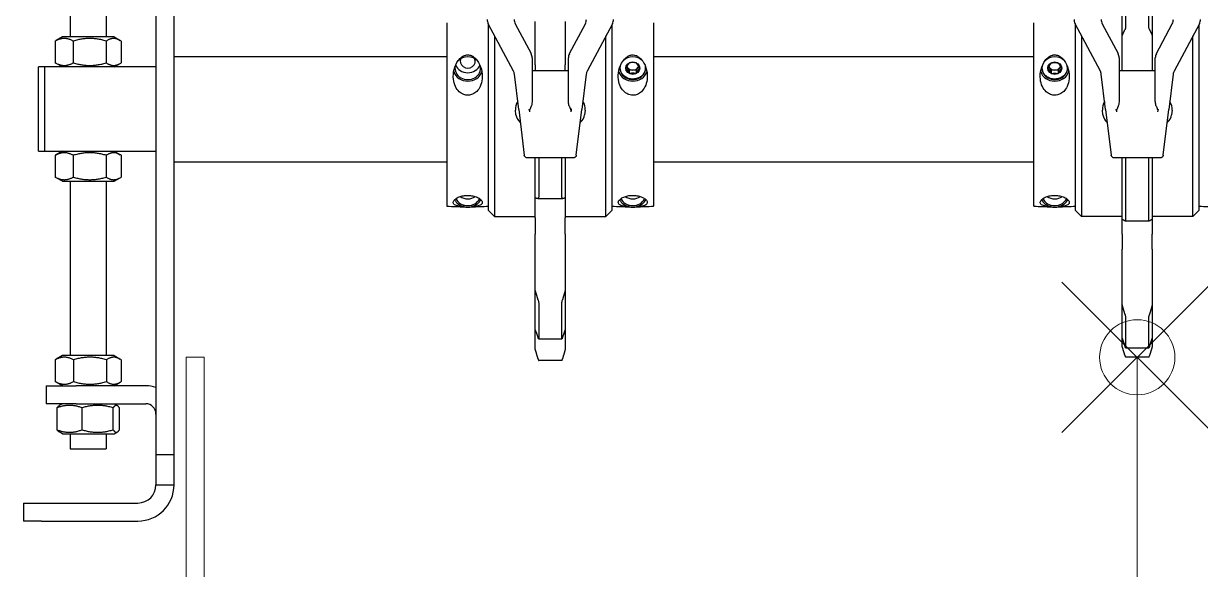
# Model space of a CAD drawing. Extents: x -3873 to 164127, y 7129 to 96529.
# Drawn here: x 42779.5 to 43170.5, y 38261.2 to 38442.8 of the extents above; entities that cross this region are included whole.
import ezdxf

# ---------------------------------------------------------------- set-up
doc = ezdxf.new("R2010")
doc.units = 0
doc.header["$PDMODE"] = 35
doc.header["$PDSIZE"] = 25
doc.linetypes.add('CENTER', pattern=[50.8, 31.75, -6.35, 6.35, -6.35])
doc.layers.get('0').update_dxf_attribs({"linetype": 'CONTINUOUS'})
doc.layers.add('LAYOUT', color=90, linetype='CONTINUOUS')
doc.layers.add('LAYOUT-KROMEKA', color=1, linetype='CONTINUOUS')
doc.layers.add('LAYOUT Kromeka', color=1, linetype='CONTINUOUS', lineweight=5)

# ---------------------------------------------------------------- blocks, each defined once
blk = doc.blocks.new('*U223')
at = {"color": 4, "linetype": 'CENTER', "ltscale": 20}
blk.add_line((0, 0), (5999.9998, 0), dxfattribs=at)
at = {"ltscale": 20}
for p, q in [((0, -309.9999), (5999.9998, -309.9999)), ((0, -309.9999), (0, -315.9999)), ((5999.9998, -315.9999), (0, -315.9999))]:
    blk.add_line(p, q, dxfattribs=at)
at = {"color": 5, "linetype": 'Continuous', "ltscale": 20}
blk.add_point((0, 0), dxfattribs=at)
blk = doc.blocks.new('A$Ccf7c2aec')
at = {"layer": 'LAYOUT-KROMEKA'}
for p, q in [((0, 960.1), (0, 966.1)), ((6, 966.1), (0, 966.1)), ((6, 966.1), (6, 960.1)), ((0, 960.1), (0, 928.1)), ((6, 960.1), (6, 928.1)), ((45, 958.6), (39, 958.6)), ((39, 948.6), (39, 958.6)), ((45, 958.6), (45, 948.6)), ((123, 961.1), (151, 961.1)), ((123, 959.1), (123, 922.1)), ((151, 959.1), (123, 959.1)), ((151, 922.1), (151, 959.1)), ((29, 953.2), (29.62, 954.27)), ((30.37, 954.96), (37.63, 954.96)), ((39, 953.2), (38.38, 954.27)), ((45, 953.2), (46.17, 955.23)), ((53.63, 955.55), (46.37, 955.55)), ((55, 953.2), (53.83, 955.23)), ((113, 953.2), (114.19, 955.26)), ((121.63, 955.55), (114.37, 955.55)), ((123, 953.2), (121.81, 955.26)), ((151, 953.2), (152.19, 955.26)), ((159.63, 955.55), (152.37, 955.55)), ((161, 953.2), (159.81, 955.26)), ((24, 950.6), (24, 938.6)), ((29, 950.6), (24, 950.6)), ((29, 953.2), (29, 936)), ((55, 936), (55, 953.2)), ((113, 950.6), (55, 950.6)), ((113, 953.2), (113, 936)), ((161, 936), (161, 953.2)), ((204, 950.6), (161, 950.6)), ((30.37, 946.67), (37.63, 946.67)), ((39, 948.6), (39, 925.5)), ((45, 925.5), (45, 948.6)), ((53.63, 949.52), (46.37, 949.52)), ((121.63, 949.57), (114.37, 949.57)), ((159.63, 949.57), (152.37, 949.57)), ((29, 938.6), (24, 938.6)), ((53.63, 938.56), (46.37, 938.56)), ((113, 938.6), (55, 938.6)), ((121.63, 938.61), (114.37, 938.61)), ((159.63, 938.61), (152.37, 938.61)), ((204, 938.6), (161, 938.6)), ((29, 936), (29.62, 934.93)), ((30.37, 936.3), (37.63, 936.3)), ((39, 936), (38.38, 934.93)), ((45, 936), (46.17, 933.97)), ((55, 936), (53.83, 933.97)), ((113, 936), (114.19, 933.94)), ((123, 936), (121.81, 933.94)), ((151, 936), (152.19, 933.94)), ((161, 936), (159.81, 933.94)), ((30.37, 934.24), (37.63, 934.24)), ((53.63, 933.65), (46.37, 933.65)), ((121.63, 933.65), (114.37, 933.65)), ((159.63, 933.65), (152.37, 933.65)), ((12, 922.1), (12, 916.1)), ((22, 922.1), (12, 922.1)), ((22, 916.1), (22, 922.1)), ((262, 922.1), (22, 922.1)), ((12, 916.1), (22, 916.1)), ((22, 916.1), (262, 916.1)), ((119.5, 916.1), (119.5, 825.51)), ((154.5, 916.1), (154.5, 825.51)), ((165.67, 825.51), (104.84, 825.51)), ((103.25, 811.6), (101.25, 809.6)), ((161.35, 809.6), (101.25, 809.6)), ((101.25, 809.6), (101.25, 796.1)), ((103.25, 811.6), (165.11, 811.6)), ((149.62, 803.36), (165.39, 811.75)), ((136.88, 801.6), (121.63, 799.73)), ((135.13, 802.49), (136.61, 802.67)), ((136.88, 801.6), (148.57, 803.03)), ((165.39, 802.75), (155.43, 797.45)), ((120.75, 783.47), (120.75, 798.73)), ((53.34, 787.25), (53.34, 794.95)), ((57.18, 796.1), (60.73, 796.1)), ((60.63, 794.98), (60.63, 787.22)), ((60.73, 796.1), (63.56, 796.1)), ((72.46, 794.95), (60.73, 794.95)), ((63.56, 796.1), (76.81, 796.1)), ((76.81, 796.1), (80.34, 796.1)), ((80.34, 796.1), (95.44, 796.1)), ((100.8, 796.1), (95.44, 796.1)), ((100.8, 796.1), (107.5, 796.1)), ((107.3, 795.14), (107.3, 787.06)), ((107.5, 796.1), (120.75, 796.1)), ((120.75, 794.95), (107.95, 794.95)), ((154.02, 797.1), (139.9, 797.1)), ((149.75, 785.1), (149.75, 797.1)), ((151.69, 796.1), (149.75, 796.1)), ((151.69, 796.1), (166.18, 796.1)), ((60.73, 786.1), (57.18, 786.1)), ((60.73, 787.25), (72.46, 787.25)), ((63.56, 786.1), (60.73, 786.1)), ((76.81, 786.1), (63.56, 786.1)), ((80.34, 786.1), (76.81, 786.1)), ((95.44, 786.1), (80.34, 786.1)), ((95.44, 786.1), (100.8, 786.1)), ((107.5, 786.1), (100.8, 786.1)), ((101.25, 786.1), (101.25, 772.6)), ((120.75, 786.1), (107.5, 786.1)), ((107.95, 787.25), (120.75, 787.25)), ((149.75, 786.1), (151.69, 786.1)), ((166.18, 786.1), (151.69, 786.1)), ((121.63, 782.47), (136.88, 780.6)), ((139.9, 785.1), (154.02, 785.1)), ((155.43, 784.75), (165.39, 779.45)), ((136.61, 779.53), (135.13, 779.71)), ((148.57, 779.17), (136.88, 780.6)), ((165.39, 770.45), (149.62, 778.84)), ((101.25, 772.6), (161.35, 772.6)), ((103.25, 770.6), (101.25, 772.6)), ((165.11, 770.6), (103.25, 770.6)), ((149.94, 764.85), (148.82, 764.85)), ((149.94, 762.54), (148.82, 762.54)), ((149.94, 764.85), (150.83, 765.43)), ((149.94, 763.69), (149.94, 764.85)), ((149.94, 762.54), (149.94, 763.69)), ((150.83, 761.96), (149.94, 762.54)), ((150.83, 765.43), (151.2, 765.66)), ((151.2, 761.73), (150.83, 761.96)), ((104.84, 756.69), (165.67, 756.69)), ((119.5, 756.69), (119.5, 630.51)), ((154.5, 756.69), (154.5, 630.51)), ((165.67, 630.51), (104.84, 630.51)), ((149.94, 624.66), (148.82, 624.66)), ((149.94, 622.35), (148.82, 622.35)), ((149.94, 624.66), (150.83, 625.24)), ((149.94, 623.51), (149.94, 624.66)), ((149.94, 622.35), (149.94, 623.51)), ((150.83, 621.77), (149.94, 622.35)), ((150.83, 625.24), (151.2, 625.47)), ((151.2, 621.54), (150.83, 621.77)), ((103.25, 616.6), (101.25, 614.6)), ((161.35, 614.6), (101.25, 614.6)), ((101.25, 601.1), (101.25, 614.6)), ((103.25, 616.6), (165.11, 616.6)), ((149.62, 608.36), (165.39, 616.75)), ((136.88, 606.6), (121.63, 604.73)), ((135.13, 607.49), (136.61, 607.67)), ((136.88, 606.6), (148.57, 608.03)), ((165.39, 607.75), (155.43, 602.45)), ((120.75, 588.47), (120.75, 603.73)), ((54.47, 592.24), (54.47, 599.96)), ((57.61, 599.97), (57.61, 592.23)), ((67.54, 599.95), (57.67, 599.95)), ((58.07, 601.1), (60.82, 601.1)), ((60.82, 601.1), (71.97, 601.1)), ((71.97, 601.1), (75.63, 601.1)), ((75.63, 601.1), (90.46, 601.1)), ((95.44, 601.1), (90.46, 601.1)), ((95.44, 601.1), (100.41, 601.1)), ((99.86, 600.11), (99.86, 592.09)), ((100.41, 601.1), (120.75, 601.1)), ((120.75, 599.95), (100.42, 599.95)), ((154.02, 602.1), (139.9, 602.1)), ((149.75, 590.1), (149.75, 602.1)), ((149.75, 601.1), (159.18, 601.1)), ((159.18, 601.1), (161.44, 601.1)), ((161.44, 601.1), (183.59, 601.1)), ((184.24, 599.95), (164.61, 599.95)), ((57.67, 592.25), (67.54, 592.25)), ((60.82, 591.1), (58.07, 591.1)), ((71.97, 591.1), (60.82, 591.1)), ((75.63, 591.1), (71.97, 591.1)), ((90.46, 591.1), (75.63, 591.1)), ((90.46, 591.1), (95.44, 591.1)), ((100.41, 591.1), (95.44, 591.1)), ((120.75, 591.1), (100.41, 591.1)), ((100.42, 592.25), (120.75, 592.25)), ((101.25, 577.6), (101.25, 591.1)), ((159.18, 591.1), (149.75, 591.1)), ((161.44, 591.1), (159.18, 591.1)), ((183.59, 591.1), (161.44, 591.1)), ((164.61, 592.25), (184.24, 592.25)), ((121.63, 587.47), (136.88, 585.6)), ((139.9, 590.1), (154.02, 590.1)), ((155.43, 589.75), (165.39, 584.45)), ((136.61, 584.53), (135.13, 584.71)), ((148.57, 584.17), (136.88, 585.6)), ((165.39, 575.45), (149.62, 583.84)), ((101.25, 577.6), (161.35, 577.6)), ((103.25, 575.6), (101.25, 577.6)), ((165.11, 575.6), (103.25, 575.6))]:
    blk.add_line(p, q, dxfattribs=at)
for centre, radius, start, end in [((12, 928.1), 12, 180, 270), ((12, 928.1), 6, 180, 270), ((35.6, 925.5), 3.4, 270, 0), ((35.6, 925.5), 9.4, 338.7952, 0), ((202.62, 818.51), 98.12, 175.9636, 179.3568), ((104.84, 825.41), 0.1, 90, 175.9636), ((202.62, 818.51), 98.12, 180.6432, 184.0364), ((166.8, 809.1), 3, 90, 118), ((135.61, 798.52), 4, 96.9958, 140.527), ((137.09, 798.7), 4, 53.4646, 96.9958), ((148.21, 806.01), 3, 276.9958, 298), ((166.8, 800.1), 3, 90, 118), ((154.02, 800.1), 3, 270, 298), ((154.02, 782.1), 3, 62, 90), ((135.61, 783.68), 4, 219.473, 263.0042), ((137.09, 783.5), 4, 263.0042, 306.5354), ((148.21, 776.19), 3, 62, 83.0042), ((166.8, 782.1), 3, 242, 270), ((202.62, 763.69), 98.12, 175.9636, 179.3568), ((166.8, 773.1), 3, 242, 270), ((202.62, 763.69), 98.12, 180.6432, 184.0364), ((104.84, 756.79), 0.1, 184.0364, 270), ((202.62, 623.51), 98.12, 175.9636, 179.3568), ((104.84, 630.41), 0.1, 90, 175.9636), ((202.62, 623.51), 98.12, 180.6432, 184.0364), ((166.8, 614.1), 3, 90, 118), ((135.61, 603.52), 4, 96.9958, 140.527), ((137.09, 603.7), 4, 53.4646, 96.9958), ((148.21, 611.01), 3, 276.9958, 298), ((166.8, 605.1), 3, 90, 118), ((154.02, 605.1), 3, 270, 298), ((154.02, 587.1), 3, 62, 90), ((135.61, 588.68), 4, 219.473, 263.0042), ((137.09, 588.5), 4, 263.0042, 306.5354), ((148.21, 581.19), 3, 62, 83.0042), ((166.8, 587.1), 3, 242, 270), ((202.62, 568.6), 98.12, 175.9636, 179.3568), ((104.84, 575.5), 0.1, 90, 175.9636), ((166.8, 578.1), 3, 242, 270)]:
    blk.add_arc(centre, radius, start, end, dxfattribs=at)
for centre, major_axis, start_param, end_param in [((108.69, 818.51), (0, -4.82), 3.578345, 4.435713), ((108.69, 818.51), (0, 4.25), 0.392277, 2.749316), ((150.59, 818.51), (0, -4.82), 3.392257, 6.032521), ((150.59, 818.51), (0, -4.25), 2.967288, 6.45749), ((152.86, 818.51), (0, -4.25), 3.468854, 5.955924), ((152.86, 818.51), (0, -2.5), 2.705579, 6.719199), ((150.59, 818.51), (0, -4.25), 0.719838, 2.421754), ((108.69, 818.51), (0, -4.82), 4.435713, 4.989065), ((108.69, 818.51), (0, -4.82), 4.989065, 5.846433), ((110.95, 818.51), (0, -4.25), 4.073028, 5.35175), ((150.59, 818.51), (0, -4.82), 1.29412, 1.847472), ((108.69, 763.69), (0, 4.82), 0.436753, 1.29412), ((108.69, 763.69), (0, -4.25), 3.533869, 5.890909), ((150.59, 763.69), (0, 4.82), 0.250664, 2.890928), ((150.59, 763.69), (0, 4.25), 6.10888, 9.599083), ((150.59, 763.69), (0, 4.25), 3.861431, 5.563347), ((108.69, 763.69), (0, 4.82), 1.29412, 1.847472), ((110.95, 763.69), (0, 4.25), 0.931435, 2.210157), ((151.73, 763.69), (0, 2), 0.523599, 1.570796), ((151.73, 763.69), (0, 2), 1.570796, 2.617994), ((151.73, 763.69), (0, 2), 0.265725, 0.523599), ((150.59, 763.69), (0, 4.82), 4.435713, 4.989065), ((108.69, 763.69), (0, 4.82), 1.847472, 2.70484), ((151.73, 763.69), (0, -2), 5.759587, 6.01746), ((108.69, 623.51), (0, -4.82), 3.578345, 4.435713), ((108.69, 623.51), (0, 4.25), 0.392277, 2.749316), ((110.95, 623.51), (0, -4.25), 4.073028, 5.35175), ((150.59, 623.51), (0, -4.82), 3.392257, 6.032521), ((150.59, 623.51), (0, -4.25), 2.967288, 6.45749), ((150.59, 623.51), (0, -4.25), 0.719838, 2.421754), ((108.69, 623.51), (0, -4.82), 4.435713, 4.989065), ((108.69, 623.51), (0, -4.82), 4.989065, 5.846433), ((151.73, 623.51), (0, 2), 0.523599, 1.570796), ((151.73, 623.51), (0, 2), 1.570796, 2.617994), ((151.73, 623.51), (0, 2), 0.265725, 0.523599), ((151.73, 623.51), (0, -2), 5.759587, 6.01746), ((150.59, 623.51), (0, -4.82), 1.29412, 1.847472)]:
    blk.add_ellipse(centre, major_axis=major_axis, ratio=0.891583, start_param=start_param, end_param=end_param, dxfattribs=at)
for centre, major_axis in [((150.59, 763.69), (0, 2.34)), ((150.59, 623.51), (0, -2.34))]:
    blk.add_ellipse(centre, major_axis=major_axis, ratio=0.891583, dxfattribs=at)
for points, weights in [([(123, 961.1), (123, 960.32), (123, 959.1)], [1, 1.00686836792, 1]), ([(151, 959.1), (151, 960.32), (151, 961.1)], [1, 1.00686836792, 1]), ([(30.37, 954.96), (28.78, 950.81), (30.37, 946.67)], [1, 1.15470053838, 1]), ([(29.62, 954.27), (29.81, 954.6), (30.37, 954.96)], [1.06762114717, 1.04991762063, 1]), ([(37.63, 954.96), (38.19, 954.6), (38.38, 954.27)], [1, 1.04991762063, 1.06762114717]), ([(37.63, 946.67), (39.22, 950.81), (37.63, 954.96)], [1, 1.15470053838, 1]), ([(46.37, 955.55), (44.78, 952.53), (46.37, 949.52)], [1, 1.15470053838, 1]), ([(46.17, 955.23), (46.26, 955.39), (46.37, 955.55)], [1.01705221568, 1.00905626747, 1]), ([(53.63, 955.55), (53.74, 955.39), (53.83, 955.23)], [1, 1.00905626747, 1.01705221568]), ([(53.63, 949.52), (55.22, 952.53), (53.63, 955.55)], [1, 1.15470053838, 1]), ([(114.37, 955.55), (112.78, 952.56), (114.37, 949.57)], [1, 1.15470053838, 1]), ([(114.19, 955.26), (114.27, 955.4), (114.37, 955.55)], [1.01559957791, 1.00823852928, 1]), ([(121.63, 955.55), (121.73, 955.4), (121.81, 955.26)], [1, 1.00823852928, 1.01559957791]), ([(121.63, 949.57), (123.22, 952.56), (121.63, 955.55)], [1, 1.15470053838, 1]), ([(152.37, 955.55), (150.78, 952.56), (152.37, 949.57)], [1, 1.15470053838, 1]), ([(152.19, 955.26), (152.27, 955.4), (152.37, 955.55)], [1.01559957791, 1.00823852928, 1]), ([(159.63, 955.55), (159.73, 955.4), (159.81, 955.26)], [1, 1.00823852928, 1.01559957791]), ([(159.63, 949.57), (161.22, 952.56), (159.63, 955.55)], [1, 1.15470053838, 1]), ([(30.37, 946.67), (28.78, 941.48), (30.37, 936.3)], [1, 1.15470053838, 1]), ([(37.63, 936.3), (39.22, 941.48), (37.63, 946.67)], [1, 1.15470053838, 1]), ([(46.37, 949.52), (44.78, 944.04), (46.37, 938.56)], [1, 1.15470053838, 1]), ([(53.63, 938.56), (55.22, 944.04), (53.63, 949.52)], [1, 1.15470053838, 1]), ([(114.37, 949.57), (112.78, 944.09), (114.37, 938.61)], [1, 1.15470053838, 1]), ([(121.63, 938.61), (123.22, 944.09), (121.63, 949.57)], [1, 1.15470053838, 1]), ([(152.37, 949.57), (150.78, 944.09), (152.37, 938.61)], [1, 1.15470053838, 1]), ([(159.63, 938.61), (161.22, 944.09), (159.63, 949.57)], [1, 1.15470053838, 1]), ([(46.37, 938.56), (44.78, 936.11), (46.37, 933.65)], [1, 1.15470053838, 1]), ([(53.63, 933.65), (55.22, 936.11), (53.63, 938.56)], [1, 1.15470053838, 1]), ([(114.37, 938.61), (112.78, 936.13), (114.37, 933.65)], [1, 1.15470053838, 1]), ([(121.63, 933.65), (123.22, 936.13), (121.63, 938.61)], [1, 1.15470053838, 1]), ([(152.37, 938.61), (150.78, 936.13), (152.37, 933.65)], [1, 1.15470053838, 1]), ([(159.63, 933.65), (161.22, 936.13), (159.63, 938.61)], [1, 1.15470053838, 1]), ([(30.37, 936.3), (28.78, 935.27), (30.37, 934.24)], [1, 1.15470053838, 1]), ([(37.63, 934.24), (39.22, 935.27), (37.63, 936.3)], [1, 1.15470053838, 1]), ([(53.97, 795.16), (55.6, 795.64), (57.18, 796.1)], [1.00009365722, 1.00027150866, 1]), ([(63.56, 796.1), (62.29, 795.64), (60.97, 795.16)], [1, 1.00027150864, 1.00009365722]), ([(73.62, 795.16), (75.25, 795.64), (76.81, 796.1)], [1.00009365722, 1.00027150866, 1]), ([(107.5, 796.1), (107.4, 795.64), (107.3, 795.16)], [1, 1.00027150864, 1.00009365722]), ([(57.18, 786.1), (55.6, 786.56), (53.97, 787.04)], [1, 1.00027150866, 1.00009365722]), ([(60.97, 787.04), (62.29, 786.56), (63.56, 786.1)], [1.00009365722, 1.00027150864, 1]), ([(76.81, 786.1), (75.25, 786.56), (73.62, 787.04)], [1, 1.00027150866, 1.00009365722]), ([(107.3, 787.04), (107.4, 786.56), (107.5, 786.1)], [1.00009365722, 1.00027150864, 1]), ([(150.6, 766), (149.86, 765.43), (148.82, 764.85)], [1.40804968011, 1.62587572369, 1.40804968011]), ([(148.82, 762.54), (148.97, 763.69), (148.82, 764.85)], [1.40804968011, 1.62587572369, 1.40804968011]), ([(148.82, 762.54), (149.86, 761.96), (150.6, 761.38)], [1.40804968011, 1.62587572369, 1.40804968011]), ([(152.38, 764.85), (151.64, 765.43), (150.6, 766)], [1.40804968011, 1.62587572369, 1.40804968011]), ([(150.6, 761.38), (151.64, 761.96), (152.38, 762.54)], [1.40804968011, 1.62587572369, 1.40804968011]), ([(152.38, 762.54), (152.53, 763.69), (152.38, 764.85)], [1.40804968011, 1.62587572369, 1.40804968011]), ([(150.6, 625.82), (149.86, 625.24), (148.82, 624.66)], [1.40804968011, 1.62587572369, 1.40804968011]), ([(152.38, 624.66), (151.64, 625.24), (150.6, 625.82)], [1.40804968011, 1.62587572369, 1.40804968011]), ([(148.82, 624.66), (148.97, 623.51), (148.82, 622.35)], [1.40804968011, 1.62587572369, 1.40804968011]), ([(148.82, 622.35), (149.86, 621.77), (150.6, 621.2)], [1.40804968011, 1.62587572369, 1.40804968011]), ([(150.6, 621.2), (151.64, 621.77), (152.38, 622.35)], [1.40804968011, 1.62587572369, 1.40804968011]), ([(152.38, 624.66), (152.53, 623.51), (152.38, 622.35)], [1.40804968011, 1.62587572369, 1.40804968011]), ([(55, 600.16), (56.57, 600.64), (58.07, 601.1)], [1.00009365722, 1.00027150864, 1]), ([(60.82, 601.1), (59.45, 600.64), (58.02, 600.16)], [1, 1.00027150866, 1.00009365722]), ([(68.67, 600.16), (70.35, 600.64), (71.97, 601.1)], [1.00009365722, 1.00027150864, 1]), ([(100.41, 601.1), (100.15, 600.64), (99.87, 600.16)], [1, 1.00027150866, 1.00009365722]), ([(161.44, 601.1), (162.43, 600.64), (163.47, 600.16)], [1, 1.00027150866, 1.00009365722]), ([(58.07, 591.1), (56.57, 591.56), (55, 592.04)], [1, 1.00027150864, 1.00009365722]), ([(58.02, 592.04), (59.45, 591.56), (60.82, 591.1)], [1.00009365722, 1.00027150866, 1]), ([(71.97, 591.1), (70.35, 591.56), (68.67, 592.04)], [1, 1.00027150864, 1.00009365722]), ([(99.87, 592.04), (100.15, 591.56), (100.41, 591.1)], [1.00009365722, 1.00027150866, 1]), ([(163.47, 592.04), (162.43, 591.56), (161.44, 591.1)], [1.00009365722, 1.00027150866, 1])]:
    blk.add_rational_spline(points, weights, degree=2, dxfattribs=at)
for points, knots in [([(104.56, 819.82), (104.56, 819.97), (104.57, 820.11), (104.61, 820.82), (104.68, 821.35), (104.91, 822.38), (105.11, 822.84), (105.65, 823.33), (105.96, 823.39), (106.58, 823.15), (106.88, 822.92), (107.4, 822.23), (107.61, 821.84), (107.96, 820.95), (108.09, 820.49), (108.26, 819.51), (108.3, 819.01), (108.3, 818.51), (108.3, 818.21), (108.29, 817.92), (108.2, 817.09), (108.1, 816.59), (107.81, 815.61), (107.6, 815.14), (107.09, 814.33), (106.81, 814.04), (106.2, 813.66), (105.89, 813.64), (105.3, 813.91), (105.05, 814.29), (104.77, 815.17), (104.69, 815.61), (104.6, 816.41), (104.57, 816.77), (104.56, 817.18), (104.56, 817.18), (104.56, 817.19)], [-1.779668, -1.779668, -1.779668, -1.779668, -1.716714, -1.716714, -1.440372, -1.440372, -1.077599, -1.077599, -0.759161, -0.759161, -0.509116, -0.509116, -0.31411, -0.31411, -0.151149, -0.151149, 0, 0, 0, 0.088386, 0.088386, 0.25546, 0.25546, 0.452402, 0.452402, 0.675893, 0.675893, 0.961048, 0.961048, 1.319612, 1.319612, 1.580903, 1.580903, 1.751112, 1.751112, 1.753601, 1.753601, 1.753601, 1.753601]), ([(154.73, 817.19), (154.68, 817.09), (154.62, 816.98), (154.24, 816.32), (153.76, 815.81), (152.38, 814.77), (151.36, 814.29), (149.2, 813.72), (148.1, 813.62), (146.17, 813.81), (145.32, 814.02), (143.93, 814.67), (143.37, 815.05), (142.5, 815.93), (142.18, 816.39), (141.75, 817.36), (141.63, 817.86), (141.6, 818.88), (141.68, 819.39), (142.06, 820.43), (142.38, 820.92), (143.23, 821.85), (143.81, 822.27), (145.27, 822.98), (146.11, 823.19), (148.03, 823.39), (149.12, 823.3), (151.3, 822.76), (152.32, 822.27), (153.58, 821.34), (154.01, 820.94), (154.49, 820.27), (154.62, 820.05), (154.73, 819.82)], [-3.051014, -3.051014, -3.051014, -3.051014, -3.014723, -3.014723, -2.80739, -2.80739, -2.52083, -2.52083, -2.259007, -2.259007, -2.051649, -2.051649, -1.888736, -1.888736, -1.752775, -1.752775, -1.627213, -1.627213, -1.49698, -1.49698, -1.347366, -1.347366, -1.169927, -1.169927, -0.964952, -0.964952, -0.696837, -0.696837, -0.389905, -0.389905, -0.212859, -0.212859, -0.13699, -0.13699, -0.13699, -0.13699]), ([(154.73, 819.82), (154.78, 819.7), (154.83, 819.58), (154.97, 819.15), (155.03, 818.83), (155.03, 818.51), (155.03, 818.33), (155.01, 818.16), (154.93, 817.71), (154.84, 817.44), (154.73, 817.19)], [-0.1369902, -0.1369902, -0.1369902, -0.1369902, -0.097378, -0.097378, 0, 0, 0, 0.0520691, 0.0520691, 0.1389259, 0.1389259, 0.1389259, 0.1389259]), ([(120.75, 798.73), (120.75, 798.84), (120.77, 798.95), (120.84, 799.16), (120.89, 799.25), (121.02, 799.43), (121.1, 799.5), (121.28, 799.62), (121.38, 799.67), (121.51, 799.7), (121.53, 799.71), (121.57, 799.72), (121.58, 799.72), (121.6, 799.72), (121.6, 799.72), (121.61, 799.72), (121.62, 799.72), (121.62, 799.73), (121.62, 799.73), (121.62, 799.73), (121.63, 799.73), (121.63, 799.73), (121.63, 799.73), (121.63, 799.73), (121.63, 799.73), (121.63, 799.73), (121.63, 799.73), (121.63, 799.73), (121.63, 799.73), (121.63, 799.73), (121.63, 799.73), (121.63, 799.73)], [0.0000031, 0.0000031, 0.0000031, 0.0000031, 0.0324341, 0.0324341, 0.064942, 0.064942, 0.0974473, 0.0974473, 0.1299526, 0.1299526, 0.137103, 0.137103, 0.1406951, 0.1406951, 0.1424933, 0.1424933, 0.1433926, 0.1433926, 0.1438423, 0.1438423, 0.1440672, 0.1440672, 0.1441796, 0.1441796, 0.1442358, 0.1442358, 0.1442639, 0.1442639, 0.144278, 0.144278, 0.1443722, 0.1443722, 0.1443722, 0.1443722]), ([(136.13, 797.88), (136.41, 797.95), (136.69, 798.02), (136.98, 798.09), (136.98, 798.1), (136.99, 798.1), (137, 798.1)], [0, 0, 0, 0, 0.971612, 0.971612, 0.971612, 1, 1, 1, 1]), ([(136.13, 797.88), (136.22, 797.91), (136.3, 797.92), (136.54, 797.92), (136.68, 797.89), (136.94, 797.8), (137.08, 797.75), (137.42, 797.62), (137.63, 797.54), (137.84, 797.46)], [-1.068908, -1.068908, -1.068908, -1.068908, -1.0410443, -1.0410443, -0.9974409, -0.9974409, -0.9538374, -0.9538374, -0.8852676, -0.8852676, -0.8852676, -0.8852676]), ([(53.97, 795.16), (53.94, 795.15), (53.91, 795.14), (53.77, 795.1), (53.66, 795.06), (53.5, 795.01), (53.43, 794.99), (53.36, 794.96), (53.34, 794.96), (53.34, 794.95)], [0.3355607, 0.3355607, 0.3355607, 0.3355607, 0.3441888, 0.3441888, 0.3833716, 0.3833716, 0.4216652, 0.4216652, 0.4509982, 0.4509982, 0.4509982, 0.4509982]), ([(60.73, 794.95), (60.67, 794.95), (60.64, 794.96), (60.63, 794.99), (60.65, 795.01), (60.74, 795.06), (60.82, 795.1), (60.93, 795.14), (60.95, 795.15), (60.97, 795.16)], [0.1549528, 0.1549528, 0.1549528, 0.1549528, 0.1932464, 0.1932464, 0.23154, 0.23154, 0.2707227, 0.2707227, 0.2793508, 0.2793508, 0.2793508, 0.2793508]), ([(73.62, 795.16), (73.59, 795.15), (73.57, 795.14), (73.41, 795.1), (73.27, 795.06), (73.02, 795.01), (72.89, 794.99), (72.65, 794.96), (72.54, 794.95), (72.46, 794.95)], [0.3355607, 0.3355607, 0.3355607, 0.3355607, 0.3441888, 0.3441888, 0.3833716, 0.3833716, 0.4216652, 0.4216652, 0.4599587, 0.4599587, 0.4599587, 0.4599587]), ([(107.95, 794.95), (107.83, 794.95), (107.71, 794.96), (107.52, 794.99), (107.44, 795.01), (107.33, 795.06), (107.3, 795.1), (107.3, 795.14), (107.3, 795.15), (107.3, 795.16)], [0.1549528, 0.1549528, 0.1549528, 0.1549528, 0.1932464, 0.1932464, 0.23154, 0.23154, 0.2707227, 0.2707227, 0.2793508, 0.2793508, 0.2793508, 0.2793508]), ([(139.9, 797.1), (139.32, 797.1), (138.62, 797.21), (137.98, 797.41), (137.91, 797.44), (137.84, 797.46)], [-0.3189368, -0.3189368, -0.3189368, -0.3189368, -0.1295167, -0.1295167, -0.1071311, -0.1071311, -0.1071311, -0.1071311]), ([(53.34, 787.25), (53.34, 787.24), (53.36, 787.24), (53.43, 787.21), (53.5, 787.19), (53.66, 787.14), (53.77, 787.1), (53.91, 787.06), (53.94, 787.05), (53.97, 787.04)], [0.1639133, 0.1639133, 0.1639133, 0.1639133, 0.1932464, 0.1932464, 0.23154, 0.23154, 0.2707227, 0.2707227, 0.2793508, 0.2793508, 0.2793508, 0.2793508]), ([(60.97, 787.04), (60.95, 787.05), (60.93, 787.06), (60.82, 787.1), (60.74, 787.14), (60.65, 787.19), (60.63, 787.21), (60.64, 787.24), (60.67, 787.25), (60.73, 787.25)], [0.3355607, 0.3355607, 0.3355607, 0.3355607, 0.3441888, 0.3441888, 0.3833716, 0.3833716, 0.4216652, 0.4216652, 0.4599587, 0.4599587, 0.4599587, 0.4599587]), ([(72.46, 787.25), (72.54, 787.25), (72.65, 787.24), (72.89, 787.21), (73.02, 787.19), (73.27, 787.14), (73.41, 787.1), (73.57, 787.06), (73.59, 787.05), (73.62, 787.04)], [0.1549528, 0.1549528, 0.1549528, 0.1549528, 0.1932464, 0.1932464, 0.23154, 0.23154, 0.2707227, 0.2707227, 0.2793508, 0.2793508, 0.2793508, 0.2793508]), ([(107.3, 787.04), (107.3, 787.05), (107.3, 787.06), (107.3, 787.1), (107.33, 787.14), (107.44, 787.19), (107.52, 787.21), (107.71, 787.24), (107.83, 787.25), (107.95, 787.25)], [0.3355607, 0.3355607, 0.3355607, 0.3355607, 0.3441888, 0.3441888, 0.3833716, 0.3833716, 0.4216652, 0.4216652, 0.4599587, 0.4599587, 0.4599587, 0.4599587]), ([(121.63, 782.47), (121.57, 782.48), (121.5, 782.5), (121.38, 782.53), (121.33, 782.56), (121.2, 782.63), (121.13, 782.68), (121.01, 782.79), (120.95, 782.86), (120.86, 783), (120.83, 783.07), (120.77, 783.25), (120.75, 783.36), (120.75, 783.47)], [0, 0, 0, 0, 0.0189655, 0.0189655, 0.0372722, 0.0372722, 0.062465, 0.062465, 0.0876578, 0.0876578, 0.1128506, 0.1128506, 0.1444801, 0.1444801, 0.1444801, 0.1444801]), ([(137.84, 784.74), (137.63, 784.66), (137.42, 784.58), (137.08, 784.45), (136.94, 784.4), (136.68, 784.31), (136.54, 784.28), (136.3, 784.28), (136.22, 784.29), (136.13, 784.32)], [0.8852676, 0.8852676, 0.8852676, 0.8852676, 0.9538374, 0.9538374, 0.9974409, 0.9974409, 1.0410443, 1.0410443, 1.068908, 1.068908, 1.068908, 1.068908]), ([(137, 784.1), (136.99, 784.1), (136.98, 784.1), (136.98, 784.11), (136.69, 784.18), (136.41, 784.25), (136.13, 784.32)], [0, 0, 0, 0, 0.028388, 0.028388, 0.028388, 1, 1, 1, 1]), ([(137.84, 784.74), (137.87, 784.75), (137.91, 784.76), (138.19, 784.86), (138.44, 784.92), (139.05, 785.05), (139.48, 785.1), (139.9, 785.1)], [-0.4553156, -0.4553156, -0.4553156, -0.4553156, -0.4433521, -0.4433521, -0.371047, -0.371047, -0.2439974, -0.2439974, -0.2439974, -0.2439974]), ([(104.56, 765.01), (104.56, 765.11), (104.57, 765.22), (104.6, 765.88), (104.66, 766.39), (104.86, 767.43), (105.05, 767.91), (105.56, 768.48), (105.88, 768.58), (106.5, 768.39), (106.8, 768.18), (107.33, 767.53), (107.55, 767.15), (107.91, 766.27), (108.05, 765.81), (108.24, 764.84), (108.29, 764.34), (108.31, 763.32), (108.27, 762.81), (108.1, 761.77), (107.97, 761.28), (107.61, 760.35), (107.38, 759.93), (106.82, 759.22), (106.52, 759.01), (105.9, 758.81), (105.59, 758.9), (105.06, 759.44), (104.87, 759.93), (104.68, 760.86), (104.63, 761.26), (104.58, 761.93), (104.57, 762.15), (104.56, 762.38)], [-3.051014, -3.051014, -3.051014, -3.051014, -3.014723, -3.014723, -2.80739, -2.80739, -2.52083, -2.52083, -2.259007, -2.259007, -2.051649, -2.051649, -1.888736, -1.888736, -1.752775, -1.752775, -1.627213, -1.627213, -1.49698, -1.49698, -1.347366, -1.347366, -1.169927, -1.169927, -0.964952, -0.964952, -0.696837, -0.696837, -0.389905, -0.389905, -0.212859, -0.212859, -0.13699, -0.13699, -0.13699, -0.13699]), ([(154.73, 762.38), (154.66, 762.23), (154.58, 762.09), (154.14, 761.38), (153.6, 760.85), (152.12, 759.82), (151.07, 759.36), (148.89, 758.87), (147.8, 758.81), (145.92, 759.05), (145.1, 759.28), (143.76, 759.97), (143.22, 760.36), (142.4, 761.25), (142.1, 761.71), (141.71, 762.69), (141.61, 763.19), (141.61, 763.69), (141.61, 763.99), (141.65, 764.28), (141.84, 765.11), (142.07, 765.61), (142.76, 766.59), (143.25, 767.06), (144.54, 767.87), (145.3, 768.16), (147.05, 768.54), (148.06, 768.56), (150.22, 768.29), (151.34, 767.91), (152.95, 767.03), (153.53, 766.59), (154.27, 765.79), (154.53, 765.43), (154.72, 765.02), (154.72, 765.02), (154.73, 765.01)], [-1.779668, -1.779668, -1.779668, -1.779668, -1.716714, -1.716714, -1.440372, -1.440372, -1.077599, -1.077599, -0.759161, -0.759161, -0.509116, -0.509116, -0.31411, -0.31411, -0.151149, -0.151149, 0, 0, 0, 0.088386, 0.088386, 0.25546, 0.25546, 0.452402, 0.452402, 0.675893, 0.675893, 0.961048, 0.961048, 1.319612, 1.319612, 1.580903, 1.580903, 1.751112, 1.751112, 1.753601, 1.753601, 1.753601, 1.753601]), ([(150.71, 759.44), (150.34, 759.46), (149.97, 759.53), (149.24, 759.79), (148.88, 760), (148.22, 760.53), (147.93, 760.85), (147.45, 761.59), (147.27, 762), (147.03, 762.87), (146.97, 763.33), (146.99, 764.24), (147.06, 764.7), (147.34, 765.56), (147.54, 765.96), (148.06, 766.68), (148.36, 767), (149.05, 767.5), (149.43, 767.68), (150.12, 767.88), (150.41, 767.93), (150.71, 767.94)], [4.741608, 4.741608, 4.741608, 4.741608, 5.023517, 5.023517, 5.336967, 5.336967, 5.655555, 5.655555, 5.978878, 5.978878, 6.304927, 6.304927, 6.631737, 6.631737, 6.957539, 6.957539, 7.280284, 7.280284, 7.597996, 7.597996, 7.824762, 7.824762, 7.824762, 7.824762]), ([(154.73, 765.01), (154.86, 764.72), (154.96, 764.4), (155.05, 763.74), (155.03, 763.41), (154.91, 762.84), (154.83, 762.6), (154.73, 762.38)], [-2.1286008, -2.1286008, -2.1286008, -2.1286008, -2.0041788, -2.0041788, -1.8770627, -1.8770627, -1.779668, -1.779668, -1.779668, -1.779668]), ([(104.56, 624.82), (104.56, 624.97), (104.57, 625.11), (104.61, 625.82), (104.68, 626.35), (104.91, 627.38), (105.11, 627.84), (105.65, 628.33), (105.96, 628.39), (106.58, 628.15), (106.88, 627.92), (107.4, 627.23), (107.61, 626.84), (107.96, 625.95), (108.09, 625.49), (108.26, 624.51), (108.3, 624.01), (108.3, 623.51), (108.3, 623.21), (108.29, 622.92), (108.2, 622.09), (108.1, 621.59), (107.81, 620.61), (107.6, 620.14), (107.09, 619.33), (106.81, 619.04), (106.2, 618.66), (105.89, 618.64), (105.3, 618.91), (105.05, 619.29), (104.77, 620.17), (104.69, 620.61), (104.6, 621.41), (104.57, 621.77), (104.56, 622.18), (104.56, 622.18), (104.56, 622.19)], [-1.779668, -1.779668, -1.779668, -1.779668, -1.716714, -1.716714, -1.440372, -1.440372, -1.077599, -1.077599, -0.759161, -0.759161, -0.509116, -0.509116, -0.31411, -0.31411, -0.151149, -0.151149, 0, 0, 0, 0.088386, 0.088386, 0.25546, 0.25546, 0.452402, 0.452402, 0.675893, 0.675893, 0.961048, 0.961048, 1.319612, 1.319612, 1.580903, 1.580903, 1.751112, 1.751112, 1.753601, 1.753601, 1.753601, 1.753601]), ([(154.73, 622.19), (154.68, 622.09), (154.62, 621.98), (154.24, 621.32), (153.76, 620.81), (152.38, 619.77), (151.36, 619.29), (149.2, 618.72), (148.1, 618.62), (146.17, 618.81), (145.32, 619.02), (143.93, 619.67), (143.37, 620.05), (142.5, 620.93), (142.18, 621.39), (141.75, 622.36), (141.63, 622.86), (141.6, 623.88), (141.68, 624.39), (142.06, 625.43), (142.38, 625.92), (143.23, 626.85), (143.81, 627.27), (145.27, 627.98), (146.11, 628.19), (148.03, 628.39), (149.12, 628.3), (151.3, 627.76), (152.32, 627.27), (153.58, 626.34), (154.01, 625.94), (154.49, 625.27), (154.62, 625.05), (154.73, 624.82)], [-3.051014, -3.051014, -3.051014, -3.051014, -3.014723, -3.014723, -2.80739, -2.80739, -2.52083, -2.52083, -2.259007, -2.259007, -2.051649, -2.051649, -1.888736, -1.888736, -1.752775, -1.752775, -1.627213, -1.627213, -1.49698, -1.49698, -1.347366, -1.347366, -1.169927, -1.169927, -0.964952, -0.964952, -0.696837, -0.696837, -0.389905, -0.389905, -0.212859, -0.212859, -0.13699, -0.13699, -0.13699, -0.13699]), ([(150.71, 619.26), (150.34, 619.27), (149.97, 619.34), (149.24, 619.61), (148.88, 619.81), (148.22, 620.34), (147.93, 620.67), (147.45, 621.4), (147.27, 621.82), (147.03, 622.68), (146.97, 623.14), (146.99, 624.06), (147.06, 624.51), (147.34, 625.37), (147.54, 625.78), (148.06, 626.5), (148.36, 626.81), (149.05, 627.31), (149.43, 627.5), (150.12, 627.7), (150.41, 627.75), (150.71, 627.76)], [1.600016, 1.600016, 1.600016, 1.600016, 1.881924, 1.881924, 2.195374, 2.195374, 2.513963, 2.513963, 2.837285, 2.837285, 3.163334, 3.163334, 3.490144, 3.490144, 3.815947, 3.815947, 4.138691, 4.138691, 4.456404, 4.456404, 4.68317, 4.68317, 4.68317, 4.68317]), ([(154.73, 624.82), (154.78, 624.7), (154.83, 624.58), (154.97, 624.15), (155.03, 623.83), (155.03, 623.51), (155.03, 623.33), (155.01, 623.16), (154.93, 622.71), (154.84, 622.44), (154.73, 622.19)], [-0.1369902, -0.1369902, -0.1369902, -0.1369902, -0.097378, -0.097378, 0, 0, 0, 0.0520691, 0.0520691, 0.1389259, 0.1389259, 0.1389259, 0.1389259]), ([(120.75, 603.73), (120.75, 603.84), (120.77, 603.95), (120.84, 604.16), (120.89, 604.25), (121.02, 604.43), (121.1, 604.5), (121.28, 604.62), (121.38, 604.67), (121.51, 604.7), (121.53, 604.71), (121.57, 604.72), (121.58, 604.72), (121.6, 604.72), (121.6, 604.72), (121.61, 604.72), (121.62, 604.72), (121.62, 604.73), (121.62, 604.73), (121.62, 604.73), (121.63, 604.73), (121.63, 604.73), (121.63, 604.73), (121.63, 604.73), (121.63, 604.73), (121.63, 604.73), (121.63, 604.73), (121.63, 604.73), (121.63, 604.73), (121.63, 604.73), (121.63, 604.73), (121.63, 604.73)], [0.0000031, 0.0000031, 0.0000031, 0.0000031, 0.0324341, 0.0324341, 0.064942, 0.064942, 0.0974473, 0.0974473, 0.1299526, 0.1299526, 0.137103, 0.137103, 0.1406951, 0.1406951, 0.1424933, 0.1424933, 0.1433926, 0.1433926, 0.1438423, 0.1438423, 0.1440672, 0.1440672, 0.1441796, 0.1441796, 0.1442358, 0.1442358, 0.1442639, 0.1442639, 0.144278, 0.144278, 0.1443722, 0.1443722, 0.1443722, 0.1443722]), ([(136.13, 602.88), (136.41, 602.95), (136.69, 603.02), (136.98, 603.09), (136.98, 603.1), (136.99, 603.1), (137, 603.1)], [0, 0, 0, 0, 0.971612, 0.971612, 0.971612, 1, 1, 1, 1]), ([(136.13, 602.88), (136.22, 602.91), (136.3, 602.92), (136.54, 602.92), (136.68, 602.89), (136.94, 602.8), (137.08, 602.75), (137.42, 602.62), (137.63, 602.54), (137.84, 602.46)], [-1.068908, -1.068908, -1.068908, -1.068908, -1.0410443, -1.0410443, -0.9974409, -0.9974409, -0.9538374, -0.9538374, -0.8852676, -0.8852676, -0.8852676, -0.8852676]), ([(139.9, 602.1), (139.32, 602.1), (138.62, 602.21), (137.98, 602.41), (137.91, 602.44), (137.84, 602.46)], [-0.3189368, -0.3189368, -0.3189368, -0.3189368, -0.1295167, -0.1295167, -0.1071311, -0.1071311, -0.1071311, -0.1071311]), ([(55, 600.16), (54.98, 600.15), (54.95, 600.14), (54.81, 600.1), (54.71, 600.06), (54.57, 600.01), (54.52, 599.99), (54.47, 599.97), (54.47, 599.96), (54.47, 599.96)], [0.3355607, 0.3355607, 0.3355607, 0.3355607, 0.3441888, 0.3441888, 0.3833716, 0.3833716, 0.4216652, 0.4216652, 0.4415894, 0.4415894, 0.4415894, 0.4415894]), ([(57.67, 599.95), (57.62, 599.95), (57.6, 599.96), (57.62, 599.99), (57.66, 600.01), (57.77, 600.06), (57.85, 600.1), (57.98, 600.14), (58, 600.15), (58.02, 600.16)], [0.1549528, 0.1549528, 0.1549528, 0.1549528, 0.1932464, 0.1932464, 0.23154, 0.23154, 0.2707227, 0.2707227, 0.2793508, 0.2793508, 0.2793508, 0.2793508]), ([(68.67, 600.16), (68.64, 600.15), (68.61, 600.14), (68.45, 600.1), (68.31, 600.06), (68.06, 600.01), (67.93, 599.99), (67.71, 599.96), (67.61, 599.95), (67.54, 599.95)], [0.3355607, 0.3355607, 0.3355607, 0.3355607, 0.3441888, 0.3441888, 0.3833716, 0.3833716, 0.4216652, 0.4216652, 0.4599587, 0.4599587, 0.4599587, 0.4599587]), ([(100.42, 599.95), (100.31, 599.95), (100.2, 599.96), (100.02, 599.99), (99.95, 600.01), (99.87, 600.06), (99.85, 600.1), (99.86, 600.14), (99.87, 600.15), (99.87, 600.16)], [0.1549528, 0.1549528, 0.1549528, 0.1549528, 0.1932464, 0.1932464, 0.23154, 0.23154, 0.2707227, 0.2707227, 0.2793508, 0.2793508, 0.2793508, 0.2793508]), ([(164.61, 599.95), (164.49, 599.95), (164.35, 599.96), (164.08, 599.99), (163.95, 600.01), (163.72, 600.06), (163.61, 600.1), (163.5, 600.14), (163.49, 600.15), (163.47, 600.16)], [0.1549528, 0.1549528, 0.1549528, 0.1549528, 0.1932464, 0.1932464, 0.23154, 0.23154, 0.2707227, 0.2707227, 0.2793508, 0.2793508, 0.2793508, 0.2793508]), ([(54.47, 592.24), (54.47, 592.24), (54.47, 592.23), (54.52, 592.21), (54.57, 592.19), (54.71, 592.14), (54.81, 592.1), (54.95, 592.06), (54.98, 592.05), (55, 592.04)], [0.1733221, 0.1733221, 0.1733221, 0.1733221, 0.1932464, 0.1932464, 0.23154, 0.23154, 0.2707227, 0.2707227, 0.2793508, 0.2793508, 0.2793508, 0.2793508]), ([(58.02, 592.04), (58, 592.05), (57.98, 592.06), (57.85, 592.1), (57.77, 592.14), (57.66, 592.19), (57.62, 592.21), (57.6, 592.24), (57.62, 592.25), (57.67, 592.25)], [0.3355607, 0.3355607, 0.3355607, 0.3355607, 0.3441888, 0.3441888, 0.3833716, 0.3833716, 0.4216652, 0.4216652, 0.4599587, 0.4599587, 0.4599587, 0.4599587]), ([(67.54, 592.25), (67.61, 592.25), (67.71, 592.24), (67.93, 592.21), (68.06, 592.19), (68.31, 592.14), (68.45, 592.1), (68.61, 592.06), (68.64, 592.05), (68.67, 592.04)], [0.1549528, 0.1549528, 0.1549528, 0.1549528, 0.1932464, 0.1932464, 0.23154, 0.23154, 0.2707227, 0.2707227, 0.2793508, 0.2793508, 0.2793508, 0.2793508]), ([(99.87, 592.04), (99.87, 592.05), (99.86, 592.06), (99.85, 592.1), (99.87, 592.14), (99.95, 592.19), (100.02, 592.21), (100.2, 592.24), (100.31, 592.25), (100.42, 592.25)], [0.3355607, 0.3355607, 0.3355607, 0.3355607, 0.3441888, 0.3441888, 0.3833716, 0.3833716, 0.4216652, 0.4216652, 0.4599587, 0.4599587, 0.4599587, 0.4599587]), ([(163.47, 592.04), (163.49, 592.05), (163.5, 592.06), (163.61, 592.1), (163.72, 592.14), (163.95, 592.19), (164.08, 592.21), (164.35, 592.24), (164.49, 592.25), (164.61, 592.25)], [0.3355607, 0.3355607, 0.3355607, 0.3355607, 0.3441888, 0.3441888, 0.3833716, 0.3833716, 0.4216652, 0.4216652, 0.4599587, 0.4599587, 0.4599587, 0.4599587]), ([(121.63, 587.47), (121.57, 587.48), (121.5, 587.5), (121.38, 587.53), (121.33, 587.56), (121.2, 587.63), (121.13, 587.68), (121.01, 587.79), (120.95, 587.86), (120.86, 588), (120.83, 588.07), (120.77, 588.25), (120.75, 588.36), (120.75, 588.47)], [0, 0, 0, 0, 0.0189655, 0.0189655, 0.0372722, 0.0372722, 0.062465, 0.062465, 0.0876578, 0.0876578, 0.1128506, 0.1128506, 0.1444801, 0.1444801, 0.1444801, 0.1444801]), ([(137.84, 589.74), (137.63, 589.66), (137.42, 589.58), (137.08, 589.45), (136.94, 589.4), (136.68, 589.31), (136.54, 589.28), (136.3, 589.28), (136.22, 589.29), (136.13, 589.32)], [0.8852676, 0.8852676, 0.8852676, 0.8852676, 0.9538374, 0.9538374, 0.9974409, 0.9974409, 1.0410443, 1.0410443, 1.068908, 1.068908, 1.068908, 1.068908]), ([(137, 589.1), (136.99, 589.1), (136.98, 589.1), (136.98, 589.11), (136.69, 589.18), (136.41, 589.25), (136.13, 589.32)], [0, 0, 0, 0, 0.028388, 0.028388, 0.028388, 1, 1, 1, 1]), ([(137.84, 589.74), (137.87, 589.75), (137.91, 589.76), (138.19, 589.86), (138.44, 589.92), (139.05, 590.05), (139.48, 590.1), (139.9, 590.1)], [-0.4553156, -0.4553156, -0.4553156, -0.4553156, -0.4433521, -0.4433521, -0.371047, -0.371047, -0.2439974, -0.2439974, -0.2439974, -0.2439974])]:
    blk.add_open_spline(points, degree=3, knots=knots, dxfattribs=at)

msp = doc.modelspace()

# ---------------------------------------------------------------- block references
at = {"layer": 'LAYOUT', "color": 4, "linetype": 'Continuous', "ltscale": 20, "rotation": 90}
msp.add_blockref('A$Ccf7c2aec', (43745.56, 38277.35), dxfattribs=at)
at = {"layer": 'LAYOUT Kromeka', "color": 6, "ltscale": 20, "rotation": 270}
msp.add_blockref('*U223', (43149.46, 38331.82), dxfattribs=at)

doc.saveas('drawing.dxf')
